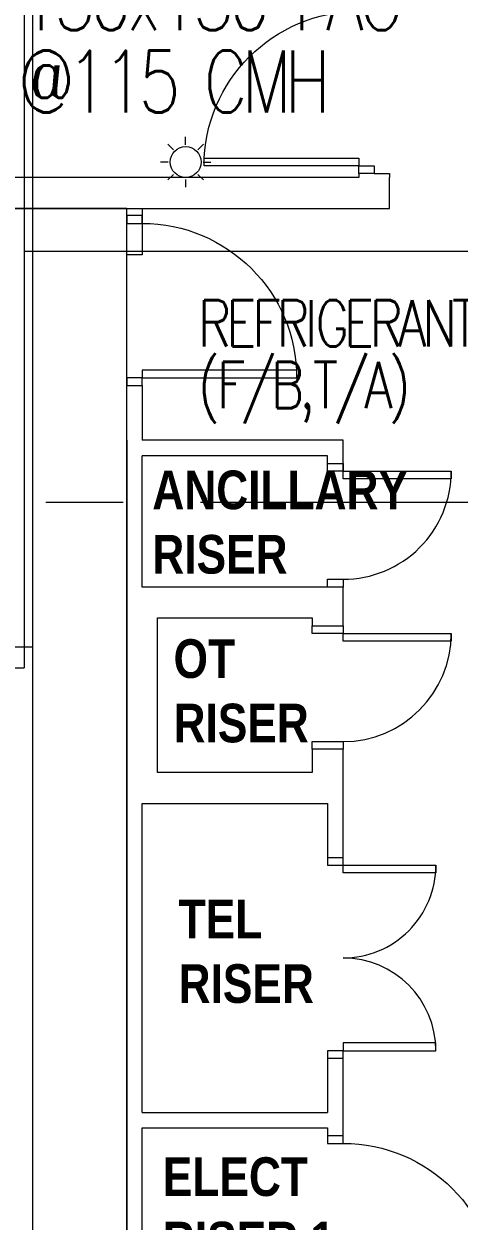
# Model space of a CAD drawing. Header units: millimetres. Extents: x 50620 to 404449, y -131543 to 97.
# Drawn here: x 359273 to 362087, y -54251 to -46504 of the extents above; entities that cross this region are included whole.
import ezdxf

# ---------------------------------------------------------------- set-up
doc = ezdxf.new("R2010")
doc.units = ezdxf.units.MM
doc.linetypes.add('IDA - Grid Line', pattern=[3500, 2000, -500, 500, -500])
for name, color, linetype, lineweight in [('1599_DB_A_BLK2_HQ_R21- LINKVIEW_BLK2_1ST STOREY Toilet JOH$0$A-_DOOR----_E-1', 8, 'Continuous', 9), ('1599_DB_A_BLK2_HQ_R21- LINKVIEW_BLK2_1ST STOREY Toilet JOH$0$S-_COLN----_E', 8, 'Continuous', 9), ('1599_DB_A_BLK2_HQ_R21-2ND STOREY 20230517--$0$A-_DETA----_ED-1', 8, 'Continuous', 9), ('1599_DB_A_BLK2_HQ_R21-2ND STOREY 20230517--$0$A-_DOOR----_E', 8, 'Continuous', 9), ('1599_DB_A_BLK2_HQ_R21-2ND STOREY 20230517--$0$S-_COLN----_E', 8, 'Continuous', 9), ('A-_ROOMNAME_A', 8, 'Continuous', 9), ('M-_ARCHI', 8, 'Continuous', 5), ('M-ACMV_CDP', 190, 'DRAIN_PIPE', 13), ('M-ACMV_REF-P', 134, '500-1-RP', 9), ('M-FA TEXT', 3, 'Continuous', 25)]:
    doc.layers.add(name, color=color, linetype=linetype, lineweight=lineweight)
doc.layers.add('S-_ANOTGRID_E-1', color=9, linetype='IDA - Grid Line', lineweight=5, true_color=0x808080)
doc.styles.add('Arial Narrow_B_3', font='ARIALNB.TTF', dxfattribs={"height": 450})
doc.styles.add('ROMANS', font='romans.shx', dxfattribs={"width": 0.8})
doc.styles.get("Standard").update_dxf_attribs({"font": 'arial.ttf'})
doc.linetypes.add('500-1-RP', pattern='A,0.75,-0.5,0.75,-0.5,0.75,-0.5,0.75,-1.7,["RP",Standard,S=1,R=0,X=-1,Y=-0.5],-1.7', length=7.9)
doc.linetypes.add('DRAIN_PIPE', pattern='A,0.5,-0.2,["D",Standard,S=0.1,R=0,X=-0.1,Y=-0.05],-0.25', length=0.95)

# ---------------------------------------------------------------- blocks, each defined once
blk = doc.blocks.new('1599_DB_A_BLK2_HQ_R21-2ND STOREY 20230517--$0$IDA - F - Single - Swing - 1100L X 2200H - B2-TD01-3240952-LINKVIEW_BLK2_2ND STOREY')
at = {"layer": '1599_DB_A_BLK2_HQ_R21-2ND STOREY 20230517--$0$A-_DOOR----_E'}
for p, q in [((-550, 50), (-500, 50)), ((-500, 50), (-500, -50)), ((500, 50), (550, 50)), ((500, -50), (500, 50)), ((-500, -50), (-550, -50)), ((450, -50), (500, -50)), ((450, -1050), (450, -50)), ((500, -50), (500, -1050)), ((550, -50), (500, -50)), ((500, -1050), (450, -1050))]:
    blk.add_line(p, q, dxfattribs=at)
blk.add_arc((500, -50), 1000, 180, 270, dxfattribs=at)
blk = doc.blocks.new('1599_DB_A_BLK2_HQ_R21-2ND STOREY 20230517--$0$IDA - Strobe Light - IDA - Strobe Light-3509615-LINKVIEW_BLK2_3RD STOREY')
at = {"layer": '1599_DB_A_BLK2_HQ_R21-2ND STOREY 20230517--$0$A-_DETA----_ED-1'}
for p, q in [((-79.5, 279.5), (-114.9, 314.9)), ((0, 312.5), (0, 362.5)), ((79.5, 279.5), (114.9, 314.9)), ((-112.5, 200), (-162.5, 200)), ((112.5, 200), (162.5, 200)), ((-79.5, 120.5), (-114.9, 85.1)), ((0, 87.5), (0, 37.5)), ((79.5, 120.5), (114.9, 85.1))]:
    blk.add_line(p, q, dxfattribs=at)
blk.add_circle((0, 200), 100, dxfattribs=at)
blk = doc.blocks.new('1599_DB_A_BLK2_HQ_R21-2ND STOREY 20230517--$0$IDA - F - Single - Swing - 1100L X 2200H - B2-TD01-3240950-LINKVIEW_BLK2_3RD STOREY')
at = {"layer": '1599_DB_A_BLK2_HQ_R21-2ND STOREY 20230517--$0$A-_DOOR----_E'}
for p, q in [((500, 1050), (450, 1050)), ((450, 1050), (450, 50)), ((500, 50), (500, 1050)), ((-500, 50), (-550, 50)), ((-500, -50), (-500, 50)), ((450, 50), (500, 50)), ((550, 50), (500, 50)), ((500, 50), (500, -50)), ((-550, -50), (-500, -50)), ((500, -50), (550, -50))]:
    blk.add_line(p, q, dxfattribs=at)
blk.add_arc((500, 50), 1000, 90, 180, dxfattribs=at)
blk = doc.blocks.new('1599_DB_A_BLK2_HQ_R21- LINKVIEW_BLK2_1ST STOREY Toilet JOH$0$IDA - F - Single - Swing - 800L X 2130H - B2-FTD03 - 2HR-3248095-LINKVIEW_BLK2_1ST STOREY')
at = {"layer": '1599_DB_A_BLK2_HQ_R21- LINKVIEW_BLK2_1ST STOREY Toilet JOH$0$A-_DOOR----_E-1'}
for p, q in [((-400, 100), (-350, 100)), ((-350, 100), (-350, -100)), ((350, 100), (400, 100)), ((350, -100), (350, 100)), ((-350, -100), (-400, -100)), ((300, -100), (350, -100)), ((300, -800), (300, -100)), ((350, -100), (350, -800)), ((400, -100), (350, -100)), ((350, -800), (300, -800))]:
    blk.add_line(p, q, dxfattribs=at)
blk.add_arc((350, -100), 700, 180, 270, dxfattribs=at)
blk = doc.blocks.new('ARCHI 2ND_2024 09 11')
at = {"layer": '1599_DB_A_BLK2_HQ_R21- LINKVIEW_BLK2_1ST STOREY Toilet JOH$0$A-_DOOR----_E-1', "color": 8, "lineweight": 5}
for p, q in [((-23750, -21400), (-23750, -21350)), ((-23650, -21350), (-23650, -21400)), ((-23650, -21400), (-23750, -21400)), ((-23650, -21450), (-23650, -21400)), ((-23650, -21400), (-22950, -21400)), ((-22950, -21450), (-23650, -21450)), ((-22950, -21400), (-22950, -21450)), ((-23750, -22100), (-23650, -22100)), ((-23750, -22150), (-23750, -22100)), ((-23650, -22100), (-23650, -22150)), ((-23750, -23900), (-23750, -23950)), ((-23650, -23950), (-23650, -23900)), ((-23750, -23950), (-23650, -23950)), ((-23650, -24000), (-23650, -23950)), ((-23650, -23950), (-23050, -23950)), ((-23050, -24000), (-23650, -24000)), ((-23050, -23950), (-23050, -24000)), ((-23650, -25150), (-23750, -25150)), ((-23750, -25150), (-23750, -25200)), ((-23050, -25100), (-23650, -25100)), ((-23650, -25100), (-23650, -25150)), ((-23650, -25150), (-23050, -25150)), ((-23650, -25200), (-23650, -25150)), ((-23050, -25150), (-23050, -25100))]:
    blk.add_line(p, q, dxfattribs=at)
for centre, radius, start, end in [((-23650, -21400), 700, 270, 0), ((-23650, -23950), 600, 270, 0), ((-23650, -25150), 600, 0, 90)]:
    blk.add_arc(centre, radius, start, end, dxfattribs=at)
at = {"layer": '1599_DB_A_BLK2_HQ_R21- LINKVIEW_BLK2_1ST STOREY Toilet JOH$0$S-_COLN----_E', "color": 8, "lineweight": 5}
for p, q in [((-25050, -21200), (-25050, -25650)), ((-23650, -21200), (-24950, -21200)), ((-23650, -21400), (-23650, -21200)), ((-23750, -21300), (-24950, -21300)), ((-24950, -22150), (-24950, -21300)), ((-23750, -21400), (-23750, -21300)), ((-23650, -22150), (-24950, -22150)), ((-23650, -22400), (-23650, -22150)), ((-24850, -22350), (-23850, -22350)), ((-24850, -23350), (-24850, -22350)), ((-23850, -22350), (-23850, -22400)), ((-23850, -22400), (-23650, -22400)), ((-23850, -23200), (-23850, -23350)), ((-23650, -23200), (-23850, -23200)), ((-23650, -23900), (-23650, -23200)), ((-23850, -23350), (-24850, -23350)), ((-24950, -23550), (-23750, -23550)), ((-24950, -25550), (-24950, -23550)), ((-23750, -23550), (-23750, -23900)), ((-23750, -23900), (-23650, -23900)), ((-23750, -25200), (-23750, -25550)), ((-23650, -25200), (-23750, -25200)), ((-23650, -25700), (-23650, -25200)), ((-24950, -25550), (-23750, -25550)), ((-24950, -25650), (-23750, -25650)), ((-23750, -25650), (-23750, -25700))]:
    blk.add_line(p, q, dxfattribs=at)
for points in [[(-23750, -21350), (-23650, -21350)], [(-23650, -25700), (-23750, -25700)]]:
    blk.add_lwpolyline(points, dxfattribs=at)
at = {"layer": '1599_DB_A_BLK2_HQ_R21-2ND STOREY 20230517--$0$S-_COLN----_E', "color": 8, "lineweight": 5}
for p, q in [((-23549.2, -19500), (-32949.2, -19500)), ((-23349.2, -19700), (-23349.2, -19500)), ((-32949.2, -19700), (-23349.2, -19700)), ((-24950, -19746.8), (-25050, -19746.8)), ((-25050, -20821.8), (-25050, -20721.8)), ((-25050, -20846.8), (-24950, -20846.8)), ((-25050, -21200), (-25050, -21100)), ((-25050, -21300), (-25050, -26825)), ((-24950, -26825), (-24950, -25650))]:
    blk.add_line(p, q, dxfattribs=at)
for points in [[(-23449.2, -19475), (-23549.2, -19475), (-23549.2, -19500)], [(-23448.3, -19475), (-23349.2, -19475), (-23349.2, -19500)], [(-34049.2, -19700), (-34249.2, -19700), (-34249.2, -26825), (-25050, -26825), (-25050, -19700), (-32949.2, -19700)], [(-24950, -19700), (-24950, -20000), (-25050, -20000), (-25050, -19700)], [(-24950, -20846.8), (-24950, -21200)]]:
    blk.add_lwpolyline(points, dxfattribs=at)
at = {"layer": 'S-_ANOTGRID_E-1', "color": 8, "lineweight": 5}
blk.add_line((-38572.1, -21600), (17962.1, -21600), dxfattribs=at)
at = {"layer": '1599_DB_A_BLK2_HQ_R21- LINKVIEW_BLK2_1ST STOREY Toilet JOH$0$S-_COLN----_E', "color": 8, "lineweight": 5, "rotation": 90.0000000000586}
blk.add_blockref('1599_DB_A_BLK2_HQ_R21- LINKVIEW_BLK2_1ST STOREY Toilet JOH$0$IDA - F - Single - Swing - 800L X 2130H - B2-FTD03 - 2HR-3248095-LINKVIEW_BLK2_1ST STOREY', (-23750, -22800), dxfattribs=at)
at = {"layer": '1599_DB_A_BLK2_HQ_R21-2ND STOREY 20230517--$0$S-_COLN----_E', "color": 8, "lineweight": 5, "xscale": -1, "rotation": 90.00000000005852}
for name, p in [('1599_DB_A_BLK2_HQ_R21-2ND STOREY 20230517--$0$IDA - F - Single - Swing - 1100L X 2200H - B2-TD01-3240950-LINKVIEW_BLK2_3RD STOREY', (-23499.2, -18925)), ('1599_DB_A_BLK2_HQ_R21-2ND STOREY 20230517--$0$IDA - F - Single - Swing - 1100L X 2200H - B2-TD01-3240952-LINKVIEW_BLK2_2ND STOREY', (-25000, -20296.8)), ('1599_DB_A_BLK2_HQ_R21-2ND STOREY 20230517--$0$IDA - F - Single - Swing - 1100L X 2200H - B2-TD01-3240952-LINKVIEW_BLK2_2ND STOREY', (-23700, -26250))]:
    blk.add_blockref(name, p, dxfattribs=at)
at = {"layer": '1599_DB_A_BLK2_HQ_R21-2ND STOREY 20230517--$0$S-_COLN----_E', "color": 8, "lineweight": 5}
blk.add_blockref('1599_DB_A_BLK2_HQ_R21-2ND STOREY 20230517--$0$IDA - Strobe Light - IDA - Strobe Light-3509615-LINKVIEW_BLK2_3RD STOREY', (-24668.6, -19600), dxfattribs=at)
at = {"layer": 'A-_ROOMNAME_A', "color": 8, "lineweight": 5, "char_height": 250, "attachment_point": 1, "style": 'Arial Narrow_B_3'}
for s, insert, width in [('ANCILLARY RISER', (-24884.2, -21396.2), 861.814), ('OT RISER', (-24746.9, -22488.1), 901.898), ('TEL\\PRISER', (-24714.2, -24173.9), 861.814), ('ELECT RISER 1', (-24816, -25840.1), 1750.853)]:
    blk.add_mtext(s, dxfattribs=dict(at, insert=insert, width=width))

msp = doc.modelspace()

# ---------------------------------------------------------------- block references
at = {"layer": 'M-_ARCHI', "lineweight": 5, "extrusion": (0.000419962, 1.0854e-05, 1), "rotation": 359.9999887056363}
msp.add_blockref('ARCHI 2ND_2024 09 11', (384987.1, -27998.1, 422.1), dxfattribs=at)

# ---------------------------------------------------------------- next in the draw order: linework, layer by layer
at = {"layer": 'M-ACMV_CDP', "ltscale": 2.5}
for p, q in [((359273.2, -30566.8), (359273.2, -50671.5)), ((359273.2, -47975.1), (363578.6, -47973)), ((353449, -50671.5), (359273.2, -50671.5))]:
    msp.add_line(p, q, dxfattribs=at)
at = {"layer": 'M-ACMV_REF-P', "color": 116, "ltscale": 0.25, "true_color": 0x136734}
for p, q in [((359328.6, -30511.4), (359328.6, -63425.7)), ((352777.3, -50535.5), (359328.6, -50535.5))]:
    msp.add_line(p, q, dxfattribs=at)

# ---------------------------------------------------------------- next in the draw order: texts
at = {"layer": 'M-ACMV_CDP', "color": 6, "lineweight": 25, "insert": (360398, -49090.8), "char_height": 300, "width": 3416.561, "attachment_point": 7, "line_spacing_factor": 0.8, "style": 'ROMANS'}
msp.add_mtext('{\\Fsimplex|c0;\\T0.8;REFRIGERANT PIPES (F/B,T/A)}', dxfattribs=at)
at = {"layer": 'M-FA TEXT', "insert": (359232.4, -47077.2, -272.5), "char_height": 400, "width": 2680.147, "attachment_point": 7, "line_spacing_factor": 0.8, "style": 'ROMANS'}
msp.add_mtext('{\\T0.8;150x150 FAG\\P@115 CMH}', dxfattribs=at)

doc.saveas('drawing.dxf')
